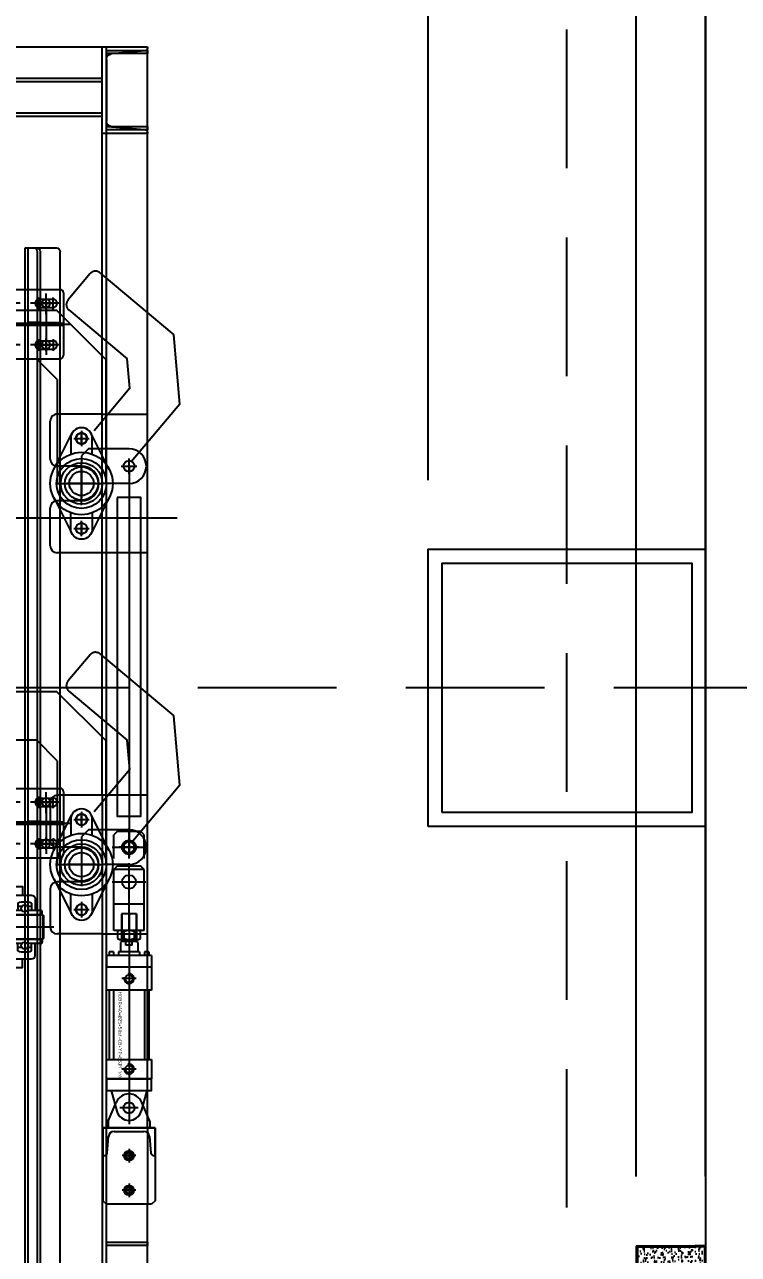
# Model space of a CAD drawing. Extents: x 0 to 210250, y -124674 to 148500.
# Drawn here: x 179995 to 181024, y -29427 to -27653 of the extents above; entities that cross this region are included whole.
import ezdxf

# ---------------------------------------------------------------- set-up
doc = ezdxf.new("R2010")
doc.units = 0
doc.header["$LTSCALE"] = 400
doc.header["$PDSIZE"] = 2
for name, pattern in [('CEN', [17, 15, -1, 0, -1]), ('CENTER', [23, 20, -1, 1, -1]), ('HIDDEN', [9.525, 6.35, -3.175]), ('HIDDENX2', [0.75, 0.5, -0.25]), ('PHANTOM', [25, 20, -1, 1, -1, 1, -1])]:
    doc.linetypes.add(name, pattern=pattern)
doc.layers.get('0').update_dxf_attribs({"linetype": 'CONTINUOUS'})
doc.layers.get('DEFPOINTS').update_dxf_attribs({"linetype": 'CONTINUOUS'})
for name, color, linetype in [('CENTER', 6, 'CEN'), ('COLUMN', 1, 'CONTINUOUS'), ('DIM', 2, 'CONTINUOUS'), ('GZ_3', 8, 'HIDDEN'), ('GZ_4', 4, 'CENTER'), ('GZ_Phantom', 6, 'PHANTOM'), ('GZ_Qoo01', 1, 'CONTINUOUS'), ('GZ_Qoo02', 2, 'CONTINUOUS'), ('GZ_Qoo06', 6, 'CONTINUOUS'), ('GZ_Qoo08', 8, 'CONTINUOUS'), ('GZ_Qoo09', 234, 'CONTINUOUS'), ('GZ_Qoo10', 181, 'CONTINUOUS'), ('GZ_Qoo15', 31, 'CONTINUOUS'), ('GZ_Qoo16', 62, 'CONTINUOUS'), ('WALL', 2, 'CONTINUOUS')]:
    doc.layers.add(name, color=color, linetype=linetype)
doc.styles.add('isocp', font='isocp.shx', dxfattribs={"bigfont": 'chineset.shx'})
doc.styles.add('ROMANS', font='romans.shx', dxfattribs={"width": 0.8})
doc.styles.get("Standard").update_dxf_attribs({"font": 'ISOCP.SHX', "bigfont": 'CHINESET.SHX'})
doc.dimstyles.new('AM_ISO', dxfattribs={"dimscale": 300, "dimtxt": 3.5, "dimasz": 3.5, "dimexe": 1, "dimexo": 1, "dimgap": 1.5, "dimtad": 1, "dimdsep": 46, "dimtxsty": 'Standard', "dimcen": 0, "dimclrd": 256, "dimclre": 256, "dimclrt": 256, "dimadec": 0, "dimazin": 2, "dimtp": 0.1, "dimtm": 0.1, "dimtfac": 0.71, "dimtmove": 0, "dimatfit": 3, "dimfxl": 0, "dimlwd": -1, "dimlwe": -1, "dimarcsym": 0})

# ---------------------------------------------------------------- blocks, each defined once
blk = doc.blocks.new('A$C34DC6CBD')
h = blk.add_hatch()
h.set_pattern_fill('AR-SAND', color=0, scale=0.1)
h.set_pattern_definition([(37.5, (-8589.58, 39223.7572), (-0.16000313, 4.89413237), [0, -3.8608, 0, -4.318, 0, -4.1275]), (7.5, (-8589.58, 39223.757), (4.4952328, 7.168251), [0, -2.0828, 0, -3.4798, 0, -1.3335]), (327.5, (-8592.704, 39223.757), (7.9099237, 0.01437185), [0, -1.27, 0, -4.572, 0, -5.969]), (317.5, (-8592.704, 39223.757), (7.6355645, 2.2292932), [0, -0.635, 0, -2.9972, 0, -3.429])])
h.paths.add_polyline_path([(49.2, 0.73), (10.8, 0.73), (0.8, 0.73), (0.8, 49.2), (10.8, 49.2), (49.2, 49.2), (49.2, 41.3), (45.5, 41.3), (45.5, 42.1), (14.2, 42.1), (14.2, 40.8), (14.2, 10.2), (14.2, 7.83), (45.5, 7.83), (45.5, 8.63), (48.4, 8.63), (49.2, 8.63)])
at = {"color": 1}
for p, q in [((0, 50), (50, 50)), ((0, 50), (0, 42.5)), ((0.8, 49.2), (49.2, 49.2)), ((0.8, 49.2), (0.8, 42.5)), ((0, 42.5), (0.8, 42.5)), ((0, 7.5), (0.8, 7.5)), ((0, 0), (0, 7.5)), ((0, 0), (50, 0)), ((0.8, 0.8), (0.8, 7.5)), ((0.8, 0.8), (49.2, 0.8))]:
    blk.add_line(p, q, dxfattribs=at)
at = {"color": 1, "elevation": 0}
for points in [[(0, 7.5), (0, 42.5)], [(0.8, 7.5), (0.8, 42.5)]]:
    blk.add_lwpolyline(points, dxfattribs=at)
blk = doc.blocks.new('*D404')
at = {"layer": 'DEFPOINTS', "color": 0, "transparency": 16777216}
for p in [(172320.5, -29515), (180875, -29515), (180875, -31265)]:
    blk.add_point(p, dxfattribs=at)
at = {"layer": 'DIM', "linetype": 'ByBlock', "transparency": 16777216}
for p, q in [((172320.5, -28615), (172320.5, -27715)), ((180575, -29515), (172020.5, -29515)), ((172320.5, -31265), (172320.5, -29515)), ((180575, -31265), (172020.5, -31265)), ((172320.5, -32165), (172320.5, -33065))]:
    blk.add_line(p, q, dxfattribs=at)
at = {"layer": 'DIM', "transparency": 16777216}
for points in [[(172170.5, -28615), (172470.5, -28615), (172320.5, -29515)], [(172170.5, -32165), (172470.5, -32165), (172320.5, -31265)]]:
    blk.add_solid(points, dxfattribs=at)
at = {"layer": 'DIM', "transparency": 16777216, "insert": (171600.5, -30390), "char_height": 900, "attachment_point": 5, "rotation": 90, "style": 'ROMANS'}
blk.add_mtext('1750', dxfattribs=at)
blk = doc.blocks.new('Mark')
at = {"layer": 'GZ_4'}
for p, q in [((0, 5), (0, -5)), ((-5, 0), (5, 0))]:
    blk.add_line(p, q, dxfattribs=at)
blk = doc.blocks.new('U-F125X65X6X8')
for p, q in [((0, 125), (0, 0)), ((65, 125), (0, 125)), ((65, 123.2), (65, 125)), ((6, 17.9), (6, 107.1)), ((13.3, 115.1), (61.3, 119.3)), ((0, 0), (65, 0)), ((61.3, 5.7), (13.3, 9.9)), ((65, 0), (65, 1.8))]:
    blk.add_line(p, q)
for centre, radius, start, end in [((14, 107.1), 8, 95, 180), ((61, 123.2), 4, 275, 0), ((14, 17.9), 8, 180, 265), ((61, 1.8), 4, 0, 85)]:
    blk.add_arc(centre, radius, start, end)
blk = doc.blocks.new('Chiming_Tap')
blk.add_circle((0, 0), 3.75)
at = {"color": 4}
blk.add_arc((0, 0), 5, 255, 195, dxfattribs=at)
at = {"layer": 'GZ_4'}
for p, q in [((-7, 0), (7, 0)), ((0, 7), (0, -7))]:
    blk.add_line(p, q, dxfattribs=at)
blk = doc.blocks.new('Hole')
blk.add_circle((0, 0), 5)
at = {"layer": 'GZ_4'}
for p, q in [((-7, 0), (7, 0)), ((0, 7), (0, -7))]:
    blk.add_line(p, q, dxfattribs=at)
blk = doc.blocks.new('G$C2A7565C1')
for p, q in [((112.1, 1608), (112.1, 1673)), ((1672.1, 1673), (112.1, 1673)), ((642.1, 1608), (642.1, 1673)), ((842.1, 1673), (842.1, 1543)), ((1192.1, 1673), (1192.1, 1543)), ((1392.1, 1608), (1392.1, 1673)), ((1672.1, 1609), (1672.1, 1684)), ((1672.1, 1684), (1777.1, 1684)), ((1777.1, 1684), (1782.1, 1679)), ((1782.1, 1679), (1782.1, 1614)), ((1957.1, 1673), (1782.1, 1673)), ((112.1, 78), (112.1, 1608)), ((642.1, 1608), (112.1, 1608)), ((162.1, 78), (162.1, 1608)), ((212.1, 78), (212.1, 1608)), ((642.1, 1608), (642.1, 1608)), ((642.1, 1608), (642.1, 1543)), ((924.1, 1608), (840.1, 1608)), ((1192.1, 1608), (842.1, 1608)), ((1392.1, 1608), (1957.1, 1608)), ((1392.1, 1608), (1392.1, 1543)), ((1392.1, 1608), (1392.1, 1608)), ((1777.1, 1609), (1672.1, 1609)), ((1782.1, 1614), (1777.1, 1609)), ((717.1, 1578), (717.1, 1543)), ((767.1, 1578), (767.1, 1543)), ((1267.1, 1578), (1267.1, 1543)), ((1317.1, 1578), (1317.1, 1543)), ((707.1, 1533), (652.1, 1533)), ((832.1, 1533), (777.1, 1533)), ((1202.1, 1533), (1257.1, 1533)), ((1327.1, 1533), (1382.1, 1533))]:
    blk.add_line(p, q)
for centre, radius, start, end in [((742.1, 1578), 25, 0, 180), ((1292.1, 1578), 25, 0, 180), ((652.1, 1543), 10, 180, 270), ((707.1, 1543), 10, 270, 0), ((777.1, 1543), 10, 180, 270), ((832.1, 1543), 10, 270, 0), ((1202.1, 1543), 10, 180, 270), ((1257.1, 1543), 10, 270, 0), ((1327.1, 1543), 10, 180, 270), ((1382.1, 1543), 10, 270, 0)]:
    blk.add_arc(centre, radius, start, end)
at = {"layer": 'GZ_3'}
for p, q in [((1672.1, 1673), (1782.1, 1673)), ((1957.1, 1614), (112.1, 1614)), ((157.1, 78), (157.1, 1608)), ((207.1, 78), (207.1, 1608)), ((842.1, 1608), (642.1, 1608)), ((1192.1, 1608), (1392.1, 1608))]:
    blk.add_line(p, q, dxfattribs=at)
at = {"layer": 'GZ_3', "elevation": 0}
for points in [[(117.1, 1673), (121.6, 1673), (121.6, 1614), (117.1, 1614)], [(227.1, 1673), (231.6, 1673), (231.6, 1614), (227.1, 1614)], [(1837.1, 1673), (1841.6, 1673), (1841.6, 1614), (1837.1, 1614)]]:
    blk.add_lwpolyline(points, close=True, dxfattribs=at)
at = {"layer": 'GZ_4'}
blk.add_line((792.1, 1715.9), (792.1, -30), dxfattribs=at)
at = {"rotation": 180}
for name, p, xscale, yscale, zscale in [('Chiming_Tap', (1712.1, 1646.5), -1.2, 1.2, 1.2), ('Chiming_Tap', (1762.1, 1646.5), -1.2, 1.2, 1.2), ('Mark', (742.1, 1578), 6.25, 6.25, 6.25), ('Mark', (1292.1, 1578), -6.25, 6.25, 6.25), ('Hole', (677.1, 1578), -1.599999999999909, 1.599999999999909, 1.6), ('Hole', (807.1, 1578), 1.600000000000023, 1.600000000000023, 1.600000000000023), ('Hole', (1227.1, 1578), -1.600000000000023, 1.600000000000023, 1.6), ('Hole', (1357.1, 1578), -1.600000000000023, 1.600000000000023, 1.6)]:
    blk.add_blockref(name, p, dxfattribs=dict(at, xscale=xscale, yscale=yscale, zscale=zscale))
at = {"layer": 'GZ_3', "xscale": -1, "rotation": 270}
blk.add_blockref('U-F125X65X6X8', (112.1, 1608), dxfattribs=at)
blk = doc.blocks.new('UCFL207-F')
for p, q in [((-20.4, 40.1), (-72, 13.8)), ((20.4, 40.1), (72, 13.8)), ((-55.8, 0), (-74.2, 0)), ((-65, 9.2), (-65, -9.2)), ((55.8, 0), (74.2, 0)), ((65, 9.2), (65, -9.2)), ((-20.4, -40.1), (-72, -13.8)), ((20.4, -40.1), (72, -13.8))]:
    blk.add_line(p, q)
for points in [[(-42.2, -15.5), (-65, -15.5, -1), (-65, 15.5), (-42.2, 15.5)], [(42.2, -15.5), (65, -15.5, 1), (65, 15.5), (42.2, 15.5)]]:
    blk.add_lwpolyline(points, format="xyb")
for centre, radius in [((0, 0), 45), ((0, 0), 36), ((0, 0), 24), ((-65, 0), 8), ((0, 0), 17.5), ((65, 0), 8)]:
    blk.add_circle(centre, radius)
blk = doc.blocks.new('G$C9652957E')
for p, q in [((55.1, 61.1), (60, 61.1)), ((55.1, 61.1), (55.1, 54.9)), ((55.1, 54.9), (60, 54.9)), ((60, 65), (60, 0)), ((60, 65), (110, 65)), ((77, 65), (77, 0)), ((110, 65), (110, 0)), ((110, 61.1), (210, 61.1)), ((110, 54.9), (210, 54.9)), ((210, 0), (210, 65)), ((210, 65), (238, 65)), ((238, 0), (238, 65)), ((255, 58.1), (284.8, 49.9)), ((0, 43.5), (0, 21.5)), ((0, 43.5), (40, 43.5)), ((0, 42.9), (40, 42.9)), ((40, 43.5), (41.3, 45)), ((40, 43.5), (40, 21.5)), ((45.4, 37.3), (40, 37.3)), ((41.3, 45), (55, 45)), ((45.4, 37.3), (45.4, 27.7)), ((55, 47.5), (60, 47.5)), ((55, 47.5), (55, 17.5)), ((280, 45.8), (280, 19.2)), ((0, 32.5), (303.7, 32.5)), ((0, 22.1), (40, 22.1)), ((0, 21.5), (40, 21.5)), ((45.4, 27.7), (40, 27.7)), ((40, 21.5), (41.3, 20)), ((41.3, 20), (55, 20)), ((55, 17.5), (60, 17.5)), ((55.1, 10.1), (60, 10.1)), ((55.1, 10.1), (55.1, 3.9)), ((55.1, 3.9), (60, 3.9)), ((60, 0), (77, 0)), ((110, 0), (77, 0)), ((110, 10.1), (210, 10.1)), ((110, 3.9), (210, 3.9)), ((238, 0), (210, 0)), ((255, 6.9), (284.8, 15.1))]:
    blk.add_line(p, q)
blk.add_lwpolyline([(238, 0), (255, 0), (255, 65), (238, 65)], close=True)
blk.add_circle((280, 32.5), 8)
blk.add_arc((280, 32.5), 18.1, 285.3626, 74.6374)
at = {"xscale": 1.444444444444444, "yscale": 1.444444444444444, "zscale": 1.444444444444444, "rotation": 359.9999999999999}
for p in [(93.5, 32.5), (224, 32.5)]:
    blk.add_blockref('Chiming_Tap', p, dxfattribs=at)
at = {"layer": 'GZ_Qoo08', "color": 132, "style": 'isocp'}
for s, height, p in [('HOBR*40*%%C25*50st-CB+YP+ES2', 5, (112.1, 17.2)), ('PT 3/8', 4, (216.7, 17.4))]:
    blk.add_text(s, height=height, dxfattribs=at).set_placement(p)
blk = doc.blocks.new('G$CC7C06DFA')
for p, q in [((1.6, 32.9), (0, 30.2)), ((0, 30.2), (0, 2.7)), ((11.4, 32.9), (1.6, 32.9)), ((1.6, 24), (11.4, 24)), ((13, 30.2), (11.4, 32.9)), ((13, 2.7), (13, 30.2)), ((0, 2.7), (1.6, 0)), ((1.6, 8.9), (11.4, 8.9)), ((1.6, 0), (11.4, 0)), ((11.4, 0), (13, 2.7))]:
    blk.add_line(p, q)
for centre, radius, start, end in [((6.8, 28.3), 6.84, 152.0827, 219.7978), ((18.6, 16.5), 18.6, 156.2523, 203.7477), ((6.2, 28.3), 6.84, 320.2022, 27.9173), ((-5.6, 16.5), 18.6, 336.2523, 23.7477), ((6.8, 4.6), 6.84, 140.2022, 207.9173), ((6.2, 4.6), 6.84, 332.0827, 39.7978)]:
    blk.add_arc(centre, radius, start, end)
blk = doc.blocks.new('G$C97253158')
for p, q in [((8.9, 46.5), (3.9, 41.5)), ((3.9, 41.5), (3.9, 7.5)), ((96.9, 46.5), (8.9, 46.5)), ((26.9, 0), (26.9, 49)), ((96.9, 46.5), (96.9, 2.5)), ((96.9, 24.5), (0, 24.5)), ((3.9, 7.5), (8.9, 2.5)), ((96.9, 2.5), (8.9, 2.5))]:
    blk.add_line(p, q)
at = {"linetype": 'HIDDEN'}
blk.add_line((58.9, 46.5), (58.9, 2.5), dxfattribs=at)
blk.add_circle((26.9, 24.5), 10)
blk = doc.blocks.new('G$C99C01E30')
at = {"color": 4}
for p, q in [((8.9, 46.5), (3.9, 41.5)), ((3.9, 41.5), (3.9, 7.5)), ((43.2, 46.5), (8.9, 46.5)), ((26.9, 0), (26.9, 49)), ((58.9, 46.5), (58.9, 2.5)), ((43.2, 24.5), (0, 24.5)), ((3.9, 7.5), (8.9, 2.5)), ((43.2, 2.5), (8.9, 2.5))]:
    blk.add_line(p, q, dxfattribs=at)
blk.add_circle((26.9, 24.5), 10, dxfattribs=at)
blk = doc.blocks.new('G$C1565C923')
for name, p in [('G$C99C01E30', (0, 8)), ('G$C97253158', (50, 8)), ('G$C9652957E', (122.9, 0)), ('G$CC7C06DFA', (146.9, 16))]:
    blk.add_blockref(name, p)
blk = doc.blocks.new('U-F75X40X5X7')
for p, q in [((0, 75), (0, 0)), ((40, 75), (0, 75)), ((40, 73.2), (40, 75)), ((5, 15.9), (5, 59.1)), ((12.3, 67.1), (36.3, 69.2)), ((0, 0), (40, 0)), ((36.3, 5.8), (12.3, 7.9)), ((40, 0), (40, 1.8))]:
    blk.add_line(p, q)
for centre, radius, start, end in [((36, 73.2), 4, 275, 0), ((13, 59.1), 8, 95, 180), ((13, 15.9), 8, 180, 265), ((36, 1.8), 4, 0, 85)]:
    blk.add_arc(centre, radius, start, end)
blk = doc.blocks.new('G$C6068A536')
for p, q in [((54, 75), (54, 0)), ((54, 75), (159, 75)), ((159, 75), (164, 70)), ((44, 67.5), (17.1, 55.9)), ((44, 67.5), (54, 67.5)), ((164, 70), (164, 5)), ((44, 7.5), (17.1, 19.1)), ((44, 7.5), (54, 7.5)), ((54, 0), (159, 0)), ((164, 5), (159, 0))]:
    blk.add_line(p, q)
blk.add_arc((25, 37.5), 20, 113.3743, 246.6257)
blk.add_blockref('U-F75X40X5X7', (54, 0))
for p, xscale, yscale, zscale in [((25, 37.5), 1.599999999999985, 1.599999999999985, 1.599999999999985), ((94, 37.5), 1.399999999999977, 1.399999999999977, 1.399999999999977), ((144, 37.5), 1.399999999999977, 1.399999999999977, 1.399999999999977)]:
    blk.add_blockref('Hole', p, dxfattribs=dict(xscale=xscale, yscale=yscale, zscale=zscale))
blk = doc.blocks.new('Chiming_Hole')
blk.add_circle((0, 0), 5)
at = {"layer": 'GZ_4'}
for p, q in [((-7, 0), (7, 0)), ((0, 7), (0, -7))]:
    blk.add_line(p, q, dxfattribs=at)
blk = doc.blocks.new('G$C4BC069BF')
for p, q in [((256.2, 253.5), (256.2, 195)), ((306.2, 253.5), (306.2, 215)), ((127.2, 220), (56.2, 149)), ((127.2, 220), (256.2, 220)), ((256.2, 195), (266.2, 185)), ((266.2, 185), (276.2, 185)), ((56.2, 10), (56.2, 149)), ((156.2, 150), (126.2, 120)), ((156.2, 150), (306.2, 150)), ((306.2, 150), (306.2, 155)), ((306.2, 150), (306.2, 155)), ((126.2, 10), (126.2, 120)), ((66.2, 0), (116.2, 0))]:
    blk.add_line(p, q)
blk.add_circle((306.2, 185), 30)
for centre, radius, start, end in [((281.2, 253.5), 25, 0, 180), ((66.2, 10), 10, 180, 270), ((116.2, 10), 10, 270, 0)]:
    blk.add_arc(centre, radius, start, end)
at = {"layer": 'GZ_3'}
blk.add_line((256.2, 220), (306.2, 220), dxfattribs=at)
at = {"layer": 'GZ_4'}
for p, q in [((306.2, 206), (306.2, 164)), ((285.2, 185), (327.2, 185))]:
    blk.add_line(p, q, dxfattribs=at)
at = {"layer": 'GZ_Phantom'}
for p, q in [((191.6, 326.9), (91.5, 318.1)), ((191.6, 326.9), (275.1, 256.8)), ((2.2, 211.6), (91.5, 318.1)), ((55.8, 166.6), (126.5, 250.9)), ((168.8, 254.6), (126.5, 250.9)), ((168.8, 254.6), (230.1, 203.2)), ((3.4, 197.6), (41.7, 165.4))]:
    blk.add_line(p, q, dxfattribs=at)
for centre, start, end in [((9.8, 205.2), 140, 230), ((48.2, 173.1), 230, 320)]:
    blk.add_arc(centre, 10, start, end, dxfattribs=at)
at = {"xscale": 1.6, "yscale": 1.6, "zscale": 1.6, "rotation": 180}
blk.add_blockref('Chiming_Hole', (281.2, 253.5), dxfattribs=at)
blk = doc.blocks.new('G$C73331B44')
for p, q in [((256.2, 253.5), (256.2, 195)), ((306.2, 253.5), (306.2, 215)), ((127.2, 220), (56.2, 149)), ((127.2, 220), (256.2, 220)), ((256.2, 195), (266.2, 185)), ((266.2, 185), (276.2, 185)), ((56.2, 10), (56.2, 149)), ((156.2, 150), (126.2, 120)), ((156.2, 150), (306.2, 150)), ((306.2, 150), (306.2, 155)), ((306.2, 150), (306.2, 155)), ((126.2, 10), (126.2, 120)), ((66.2, 0), (116.2, 0))]:
    blk.add_line(p, q)
blk.add_circle((306.2, 185), 30)
for centre, radius, start, end in [((281.2, 253.5), 25, 0, 180), ((66.2, 10), 10, 180, 270), ((116.2, 10), 10, 270, 0)]:
    blk.add_arc(centre, radius, start, end)
at = {"layer": 'GZ_3'}
blk.add_line((256.2, 220), (306.2, 220), dxfattribs=at)
at = {"layer": 'GZ_4'}
for p, q in [((306.2, 206), (306.2, 164)), ((285.2, 185), (327.2, 185))]:
    blk.add_line(p, q, dxfattribs=at)
at = {"layer": 'GZ_Phantom'}
for p, q in [((191.6, 326.9), (91.5, 318.1)), ((191.6, 326.9), (275.1, 256.8)), ((2.2, 211.6), (91.5, 318.1)), ((55.8, 166.6), (126.5, 250.9)), ((168.8, 254.6), (126.5, 250.9)), ((168.8, 254.6), (230.1, 203.2)), ((3.4, 197.6), (41.7, 165.4))]:
    blk.add_line(p, q, dxfattribs=at)
for centre, start, end in [((9.8, 205.2), 140, 230), ((48.2, 173.1), 230, 320)]:
    blk.add_arc(centre, 10, start, end, dxfattribs=at)
at = {"xscale": -1.6, "yscale": 1.6, "zscale": 1.6, "rotation": 180}
blk.add_blockref('Chiming_Hole', (281.2, 253.5), dxfattribs=at)
at = {"layer": 'GZ_3', "xscale": 2, "yscale": 2, "zscale": 2}
blk.add_blockref('Chiming_Hole', (281.2, 253.5), dxfattribs=at)
blk = doc.blocks.new('G$C68AB8ABF')
blk.add_lwpolyline([(45, 0), (505, 0), (505, 34), (45, 34)], close=True)
at = {"layer": 'GZ_4'}
blk.add_line((0, 17), (550, 17), dxfattribs=at)
blk = doc.blocks.new('UC207')
for p, q in [((-17.5, 22), (-17.5, 19.5)), ((-4.1, 24), (-15.5, 24)), ((-10, 34.6), (-10, 24)), ((-4.1, 29.5), (-10, 29.5)), ((10, 29.5), (4.1, 29.5)), ((23.4, 24), (4.1, 24)), ((10, 34.6), (10, 24)), ((25.4, 19.5), (25.4, 22)), ((-15.5, 17.5), (23.4, 17.5)), ((-15.5, -17.5), (23.4, -17.5)), ((-17.5, -22), (-17.5, -19.5)), ((-4.1, -24), (-15.5, -24)), ((-10, -34.6), (-10, -24)), ((-4.1, -29.5), (-10, -29.5)), ((23.4, -24), (4.1, -24)), ((10, -29.5), (4.1, -29.5)), ((10, -34.6), (10, -24)), ((25.4, -19.5), (25.4, -22))]:
    blk.add_line(p, q)
for centre in [(0, 26.8), (0, -26.8)]:
    blk.add_circle(centre, 4.92)
for centre, radius, start, end in [((0, 0), 36, 73.8724, 106.1276), ((-15.5, 22), 2, 90, 180), ((-15.5, 19.5), 2, 180, 270), ((23.4, 22), 2, 0, 90), ((23.4, 19.5), 2, 270, 0), ((-15.5, -19.5), 2, 90, 180), ((23.4, -19.5), 2, 0, 90), ((-15.5, -22), 2, 180, 270), ((0, 0), 36, 253.8724, 286.1276), ((23.4, -22), 2, 270, 0)]:
    blk.add_arc(centre, radius, start, end)
blk = doc.blocks.new('UCF207-S')
for points in [[(0, 0), (0, 58.5), (-16, 58.5), (-16, 46)], [(0, 0), (0, -58.5), (-16, -58.5), (-16, -46)]]:
    blk.add_lwpolyline(points)
for points in [[(0, 46), (-29, 46, 0.414214), (-34, 41), (-34, 24)], [(0, -46), (-29, -46, -0.414214), (-34, -41), (-34, -24)]]:
    blk.add_lwpolyline(points, format="xyb")
at = {"rotation": 180}
blk.add_blockref('UC207', (-19, 0), dxfattribs=at)
blk = doc.blocks.new('G$C27EB1460')
for p, q in [((0, 1374), (1, 1375)), ((0, 1374), (35, 1374)), ((0, 1374), (0, 16)), ((1, 1375), (34, 1375)), ((35, 1374), (34, 1375)), ((35, 1374), (35, 16)), ((11.5, 1255), (11.5, 1288)), ((23.5, 1255), (23.5, 1288)), ((11.5, 102), (11.5, 180)), ((23.5, 102), (23.5, 180)), ((0, 16), (35, 16)), ((0, 16), (1, 15)), ((1, 15), (34, 15)), ((34, 15), (35, 16))]:
    blk.add_line(p, q)
for centre, start, end in [((17.5, 1288), 0, 180), ((17.5, 1255), 180, 0), ((17.5, 180), 0, 180), ((17.5, 102), 180, 0)]:
    blk.add_arc(centre, 6, start, end)
at = {"layer": 'GZ_4'}
blk.add_line((17.5, 0), (17.5, 1390), dxfattribs=at)
blk = doc.blocks.new('G$C68EC321E')
at = {"layer": 'GZ_Phantom', "elevation": 0}
for points in [[(57.3, 1295.9), (57.3, 1330.4), (63.6, 1330.4), (63.6, 1295.9)], [(98.6, 1295.9), (98.6, 1330.4), (105, 1330.4), (105, 1295.9)], [(57.3, 94.1), (57.3, 59.6), (63.6, 59.6), (63.6, 94.1)], [(98.6, 94.1), (98.6, 59.6), (105, 59.6), (105, 94.1)]]:
    blk.add_lwpolyline(points, close=True, dxfattribs=at)
at = {"layer": 'GZ_Qoo06'}
for p, q in [((5.1, 1295.9), (5.1, 1284.1)), ((9.6, 1295.9), (63.6, 1295.9)), ((11.1, 1295.9), (11.1, 1284.1)), ((63.6, 1295.9), (63.6, 1250.9)), ((152.6, 1295.9), (98.6, 1295.9)), ((98.6, 1295.9), (98.6, 1250.9)), ((151.1, 1295.9), (151.1, 1284.1)), ((157.1, 1295.9), (157.1, 1284.1)), ((0, 1286.5), (0, 1293.5)), ((39.6, 1284.1), (9.6, 1284.1)), ((39.6, 1250.9), (39.6, 1284.1)), ((122.6, 1284.1), (152.6, 1284.1)), ((122.6, 1250.9), (122.6, 1284.1)), ((162.2, 1286.5), (162.2, 1293.5)), ((63.6, 1250.9), (39.6, 1250.9)), ((63.6, 1250.9), (39.6, 1250.9)), ((98.6, 1250.9), (122.6, 1250.9)), ((98.6, 1250.9), (122.6, 1250.9)), ((12.2, 174.8), (12.2, 181.7)), ((17.2, 184.1), (17.2, 172.4)), ((21.8, 184.1), (81.1, 184.1)), ((23.2, 184.1), (23.2, 172.4)), ((140.4, 184.1), (81.1, 184.1)), ((139, 184.1), (139, 172.4)), ((145, 184.1), (145, 172.4)), ((150, 174.8), (150, 181.7)), ((39.6, 172.4), (21.8, 172.4)), ((39.6, 139.1), (39.6, 172.4)), ((122.6, 139.1), (122.6, 172.4)), ((122.6, 172.4), (140.4, 172.4)), ((39.6, 139.1), (39.6, 105.9)), ((63.6, 139.1), (39.6, 139.1)), ((63.6, 139.1), (39.6, 139.1)), ((81.1, 139.1), (39.6, 139.1)), ((63.6, 139.1), (39.6, 139.1)), ((63.6, 139.1), (39.6, 139.1)), ((39.6, 139.1), (39.6, 105.9)), ((63.6, 139.1), (39.6, 139.1)), ((63.6, 139.1), (39.6, 139.1)), ((81.1, 139.1), (39.6, 139.1)), ((63.6, 139.1), (39.6, 139.1)), ((63.6, 139.1), (39.6, 139.1)), ((81.1, 139.1), (39.6, 139.1)), ((81.1, 139.1), (122.6, 139.1)), ((81.1, 139.1), (122.6, 139.1)), ((81.1, 139.1), (122.6, 139.1)), ((98.6, 139.1), (122.6, 139.1)), ((98.6, 139.1), (122.6, 139.1)), ((98.6, 139.1), (122.6, 139.1)), ((98.6, 139.1), (122.6, 139.1)), ((98.6, 139.1), (122.6, 139.1)), ((98.6, 139.1), (122.6, 139.1)), ((98.6, 139.1), (122.6, 139.1)), ((98.6, 139.1), (122.6, 139.1)), ((122.6, 139.1), (122.6, 105.9)), ((122.6, 139.1), (122.6, 105.9)), ((0, 103.5), (0, 96.5)), ((0, 103.5), (0, 96.5)), ((5.1, 94.1), (5.1, 105.9)), ((5.1, 94.1), (5.1, 105.9)), ((39.6, 105.9), (9.6, 105.9)), ((39.6, 105.9), (9.6, 105.9)), ((9.6, 94.1), (152.7, 94.1)), ((9.6, 94.1), (63.6, 94.1)), ((11.1, 94.1), (11.1, 105.9)), ((11.1, 94.1), (11.1, 105.9)), ((122.6, 105.9), (152.6, 105.9)), ((122.6, 105.9), (152.6, 105.9)), ((151.1, 94.1), (151.1, 105.9)), ((151.1, 94.1), (151.1, 105.9)), ((157.1, 94.1), (157.1, 105.9)), ((157.1, 94.1), (157.1, 105.9)), ((162.2, 103.5), (162.2, 96.5)), ((162.2, 103.5), (162.2, 96.5))]:
    blk.add_line(p, q, dxfattribs=at)
for centre, start, end in [((9.6, 1275.6), 89.9294, 118.1431), ((152.7, 1275.6), 61.8569, 90.0706), ((9.6, 1304.4), 241.8569, 270.0706), ((152.7, 1304.4), 269.9294, 298.1431), ((21.8, 163.9), 89.9294, 118.1431), ((140.4, 163.9), 61.8569, 90.0706), ((21.8, 192.7), 241.8569, 270.0706), ((140.4, 192.7), 269.9294, 298.1431), ((9.6, 85.6), 89.9294, 118.1431), ((9.6, 85.6), 89.9294, 118.1431), ((9.6, 114.4), 241.8569, 270.0706), ((9.6, 114.4), 241.8569, 270.0706), ((152.7, 85.6), 61.8569, 90.0706), ((152.7, 85.6), 61.8569, 90.0706), ((152.7, 114.4), 269.9294, 298.1431), ((152.7, 114.4), 269.9294, 298.1431)]:
    blk.add_arc(centre, 20.3, start, end, dxfattribs=at)
blk.add_blockref('G$C27EB1460', (63.6, 0))
at = {"layer": 'GZ_Qoo06', "rotation": 270.0000000000001}
blk.add_blockref('UCF207-S', (81.1, 1329), dxfattribs=at)
at = {"layer": 'GZ_Qoo06', "xscale": -1, "rotation": 270}
blk.add_blockref('UCF207-S', (81.1, 61), dxfattribs=at)
blk = doc.blocks.new('A$C729C1624-5')
for p, q in [((-75, -45), (-75, 45)), ((0, 50), (-70, 50)), ((-40, 36), (-60, 36)), ((0, -50), (0, 50)), ((-40, 24), (-60, 24)), ((-40, -24), (-60, -24)), ((0, -50), (-70, -50)), ((-40, -36), (-60, -36))]:
    blk.add_line(p, q)
for centre, radius, start, end in [((-70, 45), 5, 90, 180), ((-60, 30), 6, 90, 270), ((-40, 30), 6, 270, 90), ((-60, -30), 6, 90, 270), ((-40, -30), 6, 270, 90), ((-70, -45), 5, 180, 270)]:
    blk.add_arc(centre, radius, start, end)
at = {"layer": 'GZ_3'}
for p, q in [((-4.5, -50), (-4.5, 50)), ((-4.5, 1.6), (-75, 1.6)), ((-4.5, -1.6), (-75, -1.6))]:
    blk.add_line(p, q, dxfattribs=at)
at = {"layer": 'GZ_4'}
for p, q in [((-60, 21.6), (-60, 38.4)), ((-50, 14.4), (-50, 44.4)), ((-40, 21.6), (-40, 38.4)), ((-70.8, 30), (-27.4, 30)), ((-12.7, 30), (8.2, 30)), ((11.7, 0), (-85.7, 0)), ((-50, -14.4), (-50, -44.4)), ((-70.8, -30), (-27.4, -30)), ((-60, -21.6), (-60, -38.4)), ((-40, -21.6), (-40, -38.4)), ((-12.7, -30), (8.2, -30))]:
    blk.add_line(p, q, dxfattribs=at)
blk = doc.blocks.new('G$C50E322FC')
for p, q in [((1640, 50), (0, 50)), ((0, 50), (0, 5)), ((5, 32.9), (1639.2, 32.9)), ((5, 28.7), (1639, 28.7)), ((1835, 0), (5, 0))]:
    blk.add_line(p, q)
at = {"elevation": 0}
for points in [[(107.7, 28.7), (107.7, 0), (112.2, 0), (112.2, 28.7)], [(827.7, 28.7), (827.7, 0), (832.2, 0), (832.2, 28.7)]]:
    blk.add_lwpolyline(points, dxfattribs=at)
for centre in [(80, 20), (140, 20), (800, 20), (860, 20)]:
    blk.add_circle(centre, 6)
for centre in [(5, 37.9), (5, 33.7), (5, 5)]:
    blk.add_arc(centre, 5, 180, 270)
at = {"layer": 'GZ_3'}
for p, q in [((1639.8, 46), (0, 46)), ((107.7, 28.7), (107.7, 45.5)), ((112.2, 28.7), (112.2, 45.5)), ((827.7, 28.7), (827.7, 45.5)), ((832.2, 28.7), (832.2, 45.5))]:
    blk.add_line(p, q, dxfattribs=at)
at = {"layer": 'GZ_4'}
for p, q in [((89, 20), (71, 20)), ((80, 29), (80, 11)), ((80, 20), (140, 20)), ((110, 30.3), (110, 9.7)), ((149, 20), (131, 20)), ((140, 29), (140, 11)), ((809, 20), (791, 20)), ((800, 29), (800, 11)), ((800, 20), (860, 20)), ((830, 30.3), (830, 9.7)), ((869, 20), (851, 20)), ((860, 29), (860, 11))]:
    blk.add_line(p, q, dxfattribs=at)
blk = doc.blocks.new('G$CBB48EF0F')
blk.add_blockref('G$C68EC321E', (1088.9, 24.7))
at = {"layer": 'GZ_Qoo10', "rotation": 270}
for p in [(300, 1353.7), (1020, 1353.7)]:
    blk.add_blockref('A$C729C1624-5', p, dxfattribs=at)
at = {"layer": 'GZ_Qoo10', "xscale": -1, "rotation": 180}
blk.add_blockref('G$C50E322FC', (190, 1423.7), dxfattribs=at)
blk = doc.blocks.new('G$C13FC8EA7')
blk.add_blockref('G$C2A7565C1', (-112.1, 33.9))
at = {"layer": 'GZ_Qoo01'}
for name, p in [('G$C4BC069BF', (323.8, 1426.9)), ('G$C73331B44', (873.8, 1426.9))]:
    blk.add_blockref(name, p, dxfattribs=at)
at = {"layer": 'GZ_Qoo02'}
blk.add_blockref('G$C68AB8ABF', (605, 1663.4), dxfattribs=at)
at = {"layer": 'GZ_Qoo08'}
blk.add_blockref('G$CBB48EF0F', (100, 157.2), dxfattribs=at)
at = {"layer": 'GZ_Qoo09'}
blk.add_blockref('G$C1565C923', (1128.1, 1647.9), dxfattribs=at)
at = {"layer": 'GZ_Qoo15'}
blk.add_blockref('G$C6068A536', (1506, 1642.9), dxfattribs=at)
at = {"layer": 'GZ_Qoo16', "rotation": 180}
for p in [(630, 1611.9), (1180, 1611.9)]:
    blk.add_blockref('UCFL207-F', p, dxfattribs=at)
blk = doc.blocks.new('_DotSmall')
at = {"color": 0, "linetype": 'ByBlock', "const_width": 0.5}
blk.add_lwpolyline([(-0.0625, 0, 1), (0.0625, 0, 1)], format="xyb", close=True, dxfattribs=at)
blk = doc.blocks.new('*D469')
at = {"layer": 'DEFPOINTS', "color": 0, "transparency": 16777216}
for p in [(180976.6, -24537.1), (180576.6, -28410), (180976.6, -28410)]:
    blk.add_point(p, dxfattribs=at)
at = {"layer": 'DIM', "linetype": 'ByBlock', "transparency": 16777216}
for p, q in [((180576.6, -28310), (180576.6, -24437.1)), ((180976.6, -28310), (180976.6, -24437.1)), ((180276.6, -24537.1), (179179.5, -24537.1)), ((180976.6, -24537.1), (180576.6, -24537.1)), ((180976.6, -24537.1), (181576.6, -24537.1))]:
    blk.add_line(p, q, dxfattribs=at)
at = {"layer": 'DIM', "transparency": 16777216}
blk.add_solid([(180276.6, -24487.1), (180276.6, -24587.1), (180576.6, -24537.1)], dxfattribs=at)
at = {"layer": 'DIM', "transparency": 16777216, "xscale": 300, "yscale": 300, "zscale": 300, "rotation": 180}
blk.add_blockref('_DotSmall', (180976.6, -24537.1), dxfattribs=at)
at = {"layer": 'DIM', "transparency": 16777216, "insert": (179578.1, -24297.1), "char_height": 300, "attachment_point": 5, "style": 'ROMANS'}
blk.add_mtext('400', dxfattribs=at)
blk = doc.blocks.new('*D471')
at = {"layer": 'DEFPOINTS', "color": 0, "transparency": 16777216}
for p in [(180876.6, -26830.9), (180876.6, -29415), (180976.6, -29415)]:
    blk.add_point(p, dxfattribs=at)
at = {"layer": 'DIM', "linetype": 'ByBlock', "transparency": 16777216}
for p, q in [((180876.6, -29315), (180876.6, -26730.9)), ((180976.6, -29315), (180976.6, -26730.9)), ((180576.6, -26830.9), (179513.8, -26830.9)), ((180976.6, -26830.9), (180876.6, -26830.9)), ((181276.6, -26830.9), (181576.6, -26830.9))]:
    blk.add_line(p, q, dxfattribs=at)
at = {"layer": 'DIM', "transparency": 16777216}
for points in [[(180576.6, -26780.9), (180576.6, -26880.9), (180876.6, -26830.9)], [(181276.6, -26780.9), (181276.6, -26880.9), (180976.6, -26830.9)]]:
    blk.add_solid(points, dxfattribs=at)
at = {"layer": 'DIM', "transparency": 16777216, "insert": (179895.2, -26590.9), "char_height": 300, "attachment_point": 5, "style": 'ROMANS'}
blk.add_mtext('100', dxfattribs=at)

msp = doc.modelspace()

# ---------------------------------------------------------------- linework, layer by layer
at = {"layer": 'CENTER', "linetype": 'HIDDENX2'}
for p, q in [((180776.643, -47059.959), (180776.643, -25312.121)), ((196644.435, -28609.959), (169096.643, -28609.959))]:
    msp.add_line(p, q, dxfattribs=at)
at = {"layer": 'COLUMN', "linetype": 'Continuous'}
for points in [[(180576.643, -28809.959), (180576.643, -28409.959), (180976.643, -28409.959), (180976.643, -28809.959)], [(180596.643, -28789.959), (180596.643, -28429.959), (180956.643, -28429.959), (180956.643, -28789.959)]]:
    msp.add_lwpolyline(points, close=True, dxfattribs=at)
at = {"layer": 'WALL', "linetype": 'Continuous'}
msp.add_line((180976.643, -25312.121), (180976.643, -36284.959), dxfattribs=at)

# ---------------------------------------------------------------- block references
at = {"rotation": 270}
msp.add_blockref('G$C13FC8EA7', (178464.776, -27684.959), dxfattribs=at)
at = {"xscale": 2, "yscale": 2, "zscale": 2, "rotation": 270}
msp.add_blockref('A$C34DC6CBD', (180876.643, -29414.959, 0), dxfattribs=at)

# ---------------------------------------------------------------- dimensions: what is measured, and where the dimension line sits
at = {"layer": 'DIM'}
dim = msp.add_linear_dim(base=(180976.643, -24537.067), p1=(180576.643, -28409.959), p2=(180976.643, -28409.959), dimstyle='AM_ISO', override={"dimscale": 100, "dimtxt": 3, "dimasz": 3, "dimgap": 0.9, "dimtxsty": 'ROMANS', "dimblk2": 'DotSmall', "dimsah": 1, "dimfxl": 10}, dxfattribs=at)
dim.commit()
dim.dimension.update_dxf_attribs({"geometry": '*D469', "text_midpoint": (179578.072, -24537.067), "dimtype": 160})
dim = msp.add_linear_dim(base=(180876.643, -26830.935), p1=(180976.643, -29414.959), p2=(180876.643, -29414.959), dimstyle='AM_ISO', override={"dimscale": 100, "dimtxt": 3, "dimasz": 3, "dimgap": 0.9, "dimdec": 0, "dimtxsty": 'ROMANS', "dimfxl": 10}, dxfattribs=at)
dim.commit()
dim.dimension.update_dxf_attribs({"geometry": '*D471', "text_midpoint": (179895.215, -26590.935)})
dim = msp.add_linear_dim(base=(172320.54, -29514.959), p1=(180875.029, -31264.959), p2=(180875.03, -29514.959), angle=90, dimstyle='AM_ISO', override={"dimtxt": 3, "dimasz": 3, "dimgap": 0.9, "dimtxsty": 'ROMANS', "dimfxl": 10}, dxfattribs=at)
dim.commit()
dim.dimension.update_dxf_attribs({"geometry": '*D404', "text_midpoint": (172320.54, -30389.959), "dimtype": 160})

doc.saveas('drawing.dxf')
